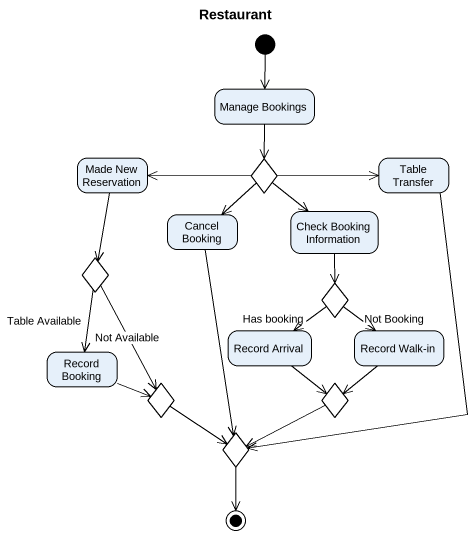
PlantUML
@startuml
title Restaurant
hide empty description
state "Manage Bookings" as Manage_Bookings
state "Made New Reservation" as Made_New_Reservation
state choice1 <<choice>>
state "Table Transfer" as Table_Transfer
state "Cancel Booking" as Cancel_Booking
state "Check Booking Information" as Check_Booking_Information
state choice2 <<choice>>
state choice3 <<choice>>
state "Record Booking" as Record_Booking
state "Record Arrival" as Record_Arrival
state "Record Walk-in" as Record_Walk_in
state choice4 <<choice>>
state choice5 <<choice>>
state choice6 <<choice>>
[*] --> Manage_Bookings
Manage_Bookings --> choice1
Made_New_Reservation --> choice2
choice1 -left-> Made_New_Reservation
choice1 -right-> Table_Transfer
choice1 --> Cancel_Booking
choice1 --> Check_Booking_Information
Table_Transfer --> choice6
Cancel_Booking --> choice6
Check_Booking_Information --> choice3
choice2 --> Record_Booking : Table Available
choice2 --> choice4 : Not Available
choice3 --> Record_Arrival : Has booking
choice3 --> Record_Walk_in : Not Booking
Record_Booking -right-> choice4
Record_Arrival --> choice5
Record_Walk_in --> choice5
choice4 --> choice6
choice5 -left-> choice6
choice6 --> [*]
@enduml
